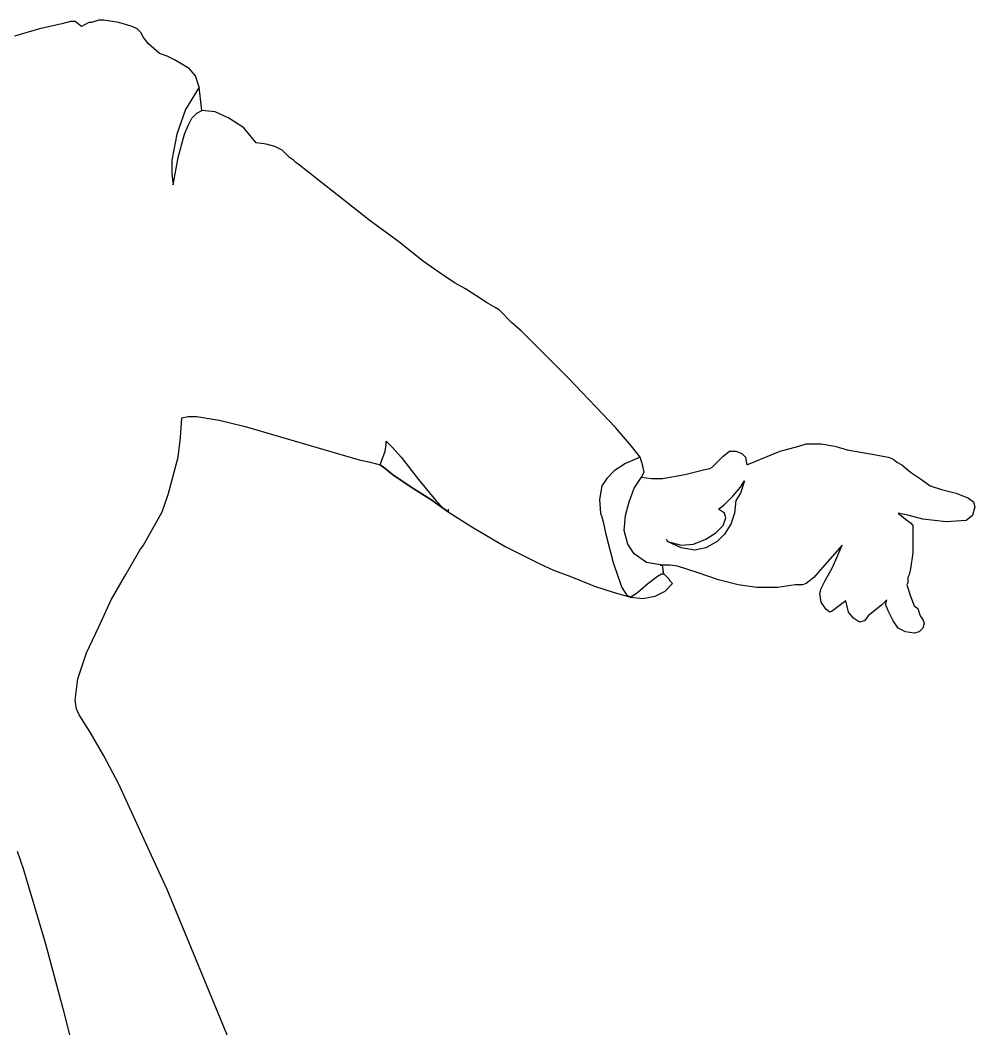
# Model space of a CAD drawing. Extents: x 0 to 10.6, y 0 to 13.5.
# Drawn here: x 6.35 to 10.281, y 7.533 to 11.689 of the extents above; entities that cross this region are included whole.
import ezdxf

# ---------------------------------------------------------------- set-up
doc = ezdxf.new("R2010")
doc.units = 0
doc.layers.add('CK_LEVEL_1', color=7, linetype='CONTINUOUS')

msp = doc.modelspace()

# ---------------------------------------------------------------- linework, layer by layer
at = {"layer": 'CK_LEVEL_1', "color": 2, "linetype": 'CONTINUOUS'}
for p, q in [((6.556374, 11.684123), (6.520659, 11.673918)), ((6.576783, 11.684123), (6.556374, 11.684123)), ((6.602294, 11.663714), (6.576783, 11.684123)), ((6.632908, 11.679021), (6.602294, 11.663713)), ((6.643112, 11.679021), (6.632908, 11.679021)), ((6.673726, 11.689225), (6.643112, 11.679021)), ((6.694135, 11.689225), (6.673726, 11.689225)), ((6.755361, 11.679021), (6.694135, 11.689225)), ((6.811486, 11.663714), (6.755361, 11.679022)), ((6.428818, 11.653509), (6.326774, 11.622896)), ((6.520659, 11.673918), (6.428818, 11.653509)), ((6.831895, 11.653509), (6.811486, 11.663714)), ((6.847202, 11.638203), (6.831895, 11.653509)), ((6.857406, 11.617794), (6.847202, 11.638203)), ((6.877815, 11.592283), (6.857406, 11.617794)), ((6.923735, 11.551465), (6.877815, 11.592283)), ((6.954349, 11.54126), (6.923735, 11.551465)), ((6.984962, 11.525954), (6.954349, 11.541261)), ((7.046189, 11.490238), (6.984962, 11.525954)), ((7.0717, 11.459624), (7.046189, 11.490238)), ((7.087007, 11.413704), (7.0717, 11.459624)), ((7.087007, 11.413704), (7.030882, 11.321864)), ((7.097211, 11.316762), (7.087007, 11.413704)), ((7.097211, 11.316762), (7.087007, 11.413704)), ((7.030882, 11.321864), (6.995167, 11.219819)), ((7.056393, 11.286148), (7.076802, 11.306557)), ((7.076802, 11.306557), (7.097211, 11.316762)), ((7.153336, 11.31166), (7.097211, 11.316762)), ((7.209461, 11.286148), (7.153336, 11.31166)), ((7.041087, 11.255535), (7.056393, 11.286148)), ((7.270687, 11.24533), (7.209461, 11.286148)), ((7.02578, 11.219819), (7.041087, 11.255535)), ((7.32171, 11.184104), (7.270687, 11.24533)), ((6.995167, 11.219819), (6.974758, 11.112672)), ((7.000269, 11.122877), (7.02578, 11.219819)), ((7.362528, 11.179001), (7.32171, 11.184104)), ((7.398243, 11.168797), (7.362528, 11.179001)), ((7.428857, 11.15349), (7.398243, 11.168797)), ((7.45947, 11.122877), (7.428857, 11.15349)), ((6.974758, 11.112672), (6.974758, 11.056548)), ((6.97986, 11.010628), (7.000269, 11.122877)), ((7.474777, 11.112672), (7.45947, 11.122877)), ((7.484981, 11.102468), (7.474777, 11.112672)), ((7.500288, 11.092263), (7.484981, 11.102468)), ((6.974758, 11.056548), (6.97986, 11.010628)), ((7.530902, 11.066752), (7.500288, 11.092263)), ((7.571719, 11.036139), (7.530902, 11.066751)), ((7.673764, 10.954503), (7.571719, 11.036139)), ((7.791116, 10.862663), (7.673764, 10.954503)), ((7.908467, 10.775925), (7.791116, 10.862662)), ((8.010512, 10.694289), (7.908467, 10.775926)), ((8.056432, 10.663675), (8.010511, 10.694289)), ((8.092148, 10.638164), (8.056432, 10.663674)), ((8.138068, 10.607551), (8.092148, 10.638164)), ((8.183988, 10.58204), (8.138067, 10.607551)), ((8.229908, 10.551426), (8.183988, 10.58204)), ((8.270726, 10.525915), (8.229908, 10.551426)), ((8.306442, 10.505506), (8.270726, 10.525914)), ((8.321748, 10.495302), (8.306441, 10.505507)), ((8.372771, 10.444279), (8.321749, 10.495301)), ((8.413589, 10.408564), (8.37277, 10.444279)), ((8.607474, 10.214679), (8.413589, 10.408564)), ((8.801359, 10.010589), (8.607474, 10.214679)), ((7.010473, 9.969771), (7.015576, 10.051408)), ((7.015576, 10.051407), (7.041087, 10.056509)), ((7.041087, 10.056509), (7.076802, 10.056509)), ((7.076802, 10.056509), (7.168643, 10.041203)), ((7.168643, 10.041203), (7.27579, 10.015691)), ((7.27579, 10.015691), (7.745195, 9.877931)), ((8.867688, 9.934056), (8.801359, 10.01059)), ((7.000269, 9.888135), (7.010473, 9.969771)), ((7.852342, 9.913647), (7.857445, 9.939157)), ((7.857445, 9.939158), (7.857445, 9.954466)), ((7.857445, 9.954465), (7.882956, 9.928953)), ((8.888097, 9.908544), (8.867688, 9.934055)), ((9.479956, 9.913647), (9.55649, 9.934055)), ((9.55649, 9.934056), (9.587103, 9.944261)), ((9.587103, 9.94426), (9.64833, 9.94426)), ((9.64833, 9.94426), (9.704453, 9.934055)), ((9.704454, 9.934056), (9.755477, 9.918749)), ((7.831933, 9.857522), (7.852342, 9.913647)), ((7.882956, 9.928953), (7.918672, 9.888135)), ((8.903403, 9.888135), (8.888097, 9.908544)), ((9.199333, 9.847318), (9.245254, 9.893238)), ((9.245253, 9.893238), (9.270763, 9.913647)), ((9.270764, 9.913647), (9.296276, 9.913647)), ((9.296276, 9.913647), (9.321787, 9.903441)), ((9.321787, 9.903442), (9.337093, 9.888135)), ((9.342196, 9.857522), (9.479957, 9.913647)), ((9.755477, 9.918749), (9.872828, 9.89834)), ((9.872828, 9.89834), (9.92385, 9.888135)), ((6.959451, 9.735068), (7.000269, 9.888135)), ((7.745195, 9.877931), (7.791116, 9.867725)), ((7.791116, 9.867726), (7.831933, 9.857522)), ((7.831933, 9.857522), (7.852342, 9.842215)), ((7.852342, 9.842215), (7.831933, 9.857522)), ((7.918672, 9.888135), (7.990103, 9.796295)), ((8.842176, 9.862624), (8.796256, 9.832011)), ((8.903403, 9.888135), (8.842176, 9.862624)), ((8.913608, 9.85242), (8.903402, 9.888135)), ((8.913608, 9.85242), (8.903402, 9.888135)), ((8.91871, 9.826909), (8.913608, 9.85242)), ((8.91871, 9.826909), (8.913608, 9.85242)), ((9.337093, 9.888135), (9.342196, 9.857522)), ((9.923851, 9.888135), (9.939157, 9.883033)), ((9.939157, 9.883033), (9.949362, 9.877931)), ((9.949362, 9.877931), (9.959566, 9.867725)), ((9.959566, 9.867726), (9.979975, 9.857522)), ((9.979975, 9.857522), (10.015691, 9.826909)), ((7.852342, 9.842215), (7.882956, 9.816704)), ((7.882956, 9.816704), (7.852342, 9.842215)), ((7.882956, 9.816704), (7.959489, 9.765682)), ((7.959489, 9.765682), (7.882956, 9.816704)), ((8.796256, 9.832011), (8.765643, 9.801397)), ((8.908506, 9.8065), (8.918711, 9.826909)), ((8.908506, 9.8065), (8.918711, 9.826909)), ((8.995244, 9.801397), (9.087084, 9.816705)), ((9.087084, 9.816704), (9.163617, 9.837112)), ((9.163617, 9.837113), (9.189129, 9.842216)), ((9.189129, 9.842215), (9.199333, 9.847318)), ((10.015691, 9.826909), (10.061611, 9.796295)), ((7.990103, 9.796295), (8.061534, 9.709558)), ((8.745234, 9.770784), (8.735028, 9.71466)), ((8.765643, 9.801397), (8.745234, 9.770784)), ((8.877892, 9.760579), (8.908505, 9.8065)), ((8.877892, 9.760579), (8.908505, 9.8065)), ((8.877892, 9.760579), (8.908505, 9.8065)), ((8.908506, 9.8065), (8.949324, 9.801397)), ((8.949323, 9.801397), (8.995244, 9.801397)), ((9.316684, 9.765682), (9.331991, 9.791193)), ((9.331991, 9.791193), (9.316684, 9.740171)), ((10.061611, 9.796295), (10.097327, 9.770784)), ((10.097327, 9.770784), (10.143248, 9.755477)), ((6.93394, 9.663637), (6.959451, 9.735068)), ((7.959489, 9.765682), (8.041125, 9.71466)), ((8.041125, 9.714659), (7.959489, 9.765681)), ((8.857483, 9.704455), (8.877892, 9.760579)), ((8.857483, 9.704455), (8.877892, 9.760579)), ((8.857483, 9.704455), (8.877892, 9.760579)), ((9.250355, 9.69425), (9.286071, 9.729966)), ((9.286071, 9.729966), (9.316684, 9.765682)), ((9.316684, 9.740171), (9.296276, 9.709558)), ((10.143247, 9.755477), (10.204473, 9.74017)), ((10.204474, 9.740171), (10.255496, 9.719763)), ((8.041125, 9.714659), (8.112557, 9.663637)), ((8.112557, 9.663637), (8.041125, 9.714659)), ((8.061534, 9.709557), (8.092148, 9.678944)), ((8.735029, 9.714659), (8.740132, 9.658535)), ((8.842176, 9.64833), (8.857484, 9.704454)), ((8.842176, 9.64833), (8.857484, 9.704454)), ((8.842176, 9.64833), (8.857484, 9.704454)), ((9.224844, 9.673841), (9.250355, 9.69425)), ((9.296276, 9.709557), (9.291173, 9.658535)), ((10.255496, 9.719762), (10.275905, 9.704454)), ((10.281007, 9.684046), (10.270802, 9.64833)), ((10.275905, 9.704455), (10.281007, 9.684047)), ((6.903326, 9.607512), (6.93394, 9.663637)), ((8.092148, 9.678944), (8.112556, 9.663636)), ((8.112557, 9.673841), (8.112557, 9.663637)), ((8.112557, 9.663637), (8.209499, 9.60241)), ((8.740132, 9.658535), (8.745234, 9.643228)), ((8.745234, 9.643228), (8.750336, 9.622819)), ((8.837074, 9.587103), (8.842176, 9.64833)), ((8.837074, 9.587103), (8.842176, 9.64833)), ((8.837074, 9.587103), (8.842176, 9.64833)), ((9.250355, 9.658535), (9.224844, 9.673841)), ((9.255458, 9.638126), (9.250355, 9.658535)), ((9.291173, 9.658535), (9.275867, 9.612615)), ((10.010589, 9.64833), (9.964668, 9.658535)), ((9.964669, 9.658535), (9.995282, 9.633024)), ((10.066713, 9.633024), (10.01059, 9.648331)), ((10.270803, 9.64833), (10.245293, 9.627921)), ((6.857406, 9.525877), (6.903326, 9.607512)), ((8.209499, 9.60241), (8.34726, 9.520774)), ((8.750336, 9.622819), (8.760541, 9.576899)), ((9.21464, 9.576899), (9.245253, 9.607512)), ((9.245253, 9.607512), (9.255458, 9.638126)), ((9.275867, 9.612615), (9.250356, 9.571796)), ((9.995282, 9.633024), (10.015691, 9.617717)), ((10.015691, 9.617717), (10.025895, 9.607512)), ((10.025895, 9.607512), (10.025895, 9.495263)), ((10.163656, 9.622819), (10.066713, 9.633024)), ((10.245292, 9.627921), (10.163655, 9.622819)), ((8.760541, 9.576899), (8.791154, 9.454445)), ((8.852381, 9.530979), (8.837073, 9.587103)), ((8.852381, 9.530979), (8.837073, 9.587103)), ((8.852381, 9.530979), (8.837073, 9.587103)), ((9.173822, 9.551388), (9.214641, 9.576899)), ((9.250355, 9.571797), (9.219742, 9.541183)), ((6.8421, 9.505468), (6.857406, 9.525877)), ((8.347259, 9.520774), (8.490122, 9.449343)), ((8.877892, 9.490161), (8.852381, 9.530979)), ((8.877892, 9.490161), (8.852381, 9.530979)), ((8.877892, 9.490161), (8.852381, 9.530979)), ((9.01055, 9.551388), (9.015652, 9.541183)), ((9.015652, 9.541183), (9.071776, 9.525877)), ((9.071777, 9.515672), (9.015653, 9.541183)), ((9.071777, 9.525877), (9.122799, 9.530979)), ((9.122799, 9.530979), (9.173821, 9.551388)), ((9.219742, 9.541183), (9.173821, 9.515673)), ((9.735068, 9.525877), (9.653432, 9.434036)), ((9.69425, 9.434036), (9.735068, 9.525877)), ((6.780873, 9.398321), (6.8421, 9.505468)), ((8.928914, 9.454445), (8.877892, 9.490161)), ((8.928914, 9.454445), (8.877892, 9.490161)), ((8.928914, 9.454445), (8.877892, 9.490161)), ((9.127902, 9.505468), (9.071777, 9.515673)), ((9.173822, 9.515672), (9.127902, 9.505467)), ((10.025895, 9.495263), (10.015691, 9.428934)), ((8.490122, 9.449343), (8.546247, 9.423832)), ((8.791154, 9.454445), (8.811563, 9.398321)), ((8.995244, 9.444241), (8.928914, 9.454445)), ((8.995244, 9.444241), (8.928914, 9.454445)), ((8.995244, 9.444241), (8.928914, 9.454445)), ((9.025857, 9.444241), (8.985039, 9.444241)), ((8.985039, 9.444241), (8.995244, 9.444241)), ((9.000346, 9.408525), (8.995244, 9.444242)), ((9.000346, 9.408525), (8.995244, 9.444242)), ((9.05647, 9.439139), (9.025857, 9.444242)), ((9.138106, 9.413627), (9.05647, 9.439138)), ((9.653432, 9.434036), (9.617716, 9.393218)), ((9.663637, 9.377912), (9.69425, 9.434035)), ((6.724748, 9.301378), (6.780873, 9.398321)), ((8.546247, 9.423832), (8.612576, 9.398321)), ((8.612576, 9.398321), (8.71462, 9.357503)), ((8.811563, 9.398321), (8.82687, 9.352401)), ((8.934017, 9.367707), (8.974835, 9.398321)), ((8.974835, 9.398321), (8.990142, 9.408525)), ((8.990141, 9.408525), (9.000346, 9.408525)), ((8.995244, 9.41873), (9.000346, 9.408525)), ((9.020755, 9.388116), (9.000346, 9.408525)), ((9.224844, 9.383014), (9.138106, 9.413627)), ((9.617716, 9.393218), (9.587103, 9.367707)), ((10.010589, 9.403423), (10.005486, 9.393218)), ((10.005486, 9.393218), (10.005486, 9.372809)), ((10.015691, 9.428934), (10.010589, 9.403423)), ((8.71462, 9.357503), (8.791154, 9.331992)), ((8.82687, 9.352401), (8.847279, 9.321787)), ((8.893199, 9.331992), (8.934017, 9.367707)), ((9.005448, 9.337094), (9.036061, 9.367707)), ((9.025857, 9.377912), (9.020755, 9.388116)), ((9.036061, 9.367707), (9.025857, 9.377913)), ((9.30648, 9.362605), (9.224844, 9.383014)), ((9.383014, 9.352401), (9.306479, 9.362605)), ((9.469752, 9.352401), (9.383015, 9.352401)), ((9.541183, 9.362605), (9.469752, 9.352401)), ((9.571796, 9.362605), (9.541183, 9.362605)), ((9.587103, 9.367707), (9.571795, 9.362605)), ((9.64833, 9.347298), (9.663637, 9.377912)), ((10.005486, 9.372809), (10.000383, 9.362605)), ((10.000384, 9.362605), (10.015692, 9.316685)), ((8.791154, 9.331992), (8.862585, 9.311584)), ((8.847279, 9.321787), (8.862585, 9.311583)), ((8.862585, 9.311583), (8.893199, 9.331991)), ((8.862585, 9.311583), (8.913608, 9.306479)), ((8.913608, 9.30648), (8.964629, 9.316686)), ((8.96463, 9.316685), (9.005448, 9.337093)), ((9.643228, 9.326889), (9.64833, 9.347298)), ((9.64833, 9.291174), (9.643228, 9.326889)), ((10.015691, 9.316685), (10.030998, 9.275867)), ((6.673726, 9.189129), (6.724748, 9.301378)), ((9.668739, 9.26056), (9.648331, 9.291174)), ((9.750375, 9.296276), (9.69425, 9.255458)), ((9.760579, 9.250356), (9.750375, 9.296276)), ((9.898339, 9.280969), (9.842216, 9.235048)), ((9.918748, 9.301378), (9.898339, 9.28097)), ((9.913646, 9.280969), (9.918748, 9.301377)), ((9.918748, 9.270765), (9.913646, 9.28097)), ((9.923851, 9.255458), (9.918748, 9.270765)), ((10.030998, 9.275867), (10.046305, 9.265663)), ((9.684046, 9.250356), (9.668738, 9.26056)), ((9.69425, 9.255458), (9.684046, 9.250356)), ((9.780988, 9.224845), (9.760579, 9.250356)), ((9.842215, 9.235049), (9.826907, 9.214641)), ((9.94426, 9.21464), (9.923851, 9.255458)), ((10.046304, 9.265663), (10.056509, 9.235049)), ((10.056509, 9.235049), (10.066713, 9.219742)), ((6.622703, 9.081982), (6.673726, 9.189129)), ((9.806499, 9.209538), (9.780988, 9.224846)), ((9.826908, 9.21464), (9.806499, 9.209538)), ((9.964669, 9.184027), (9.944261, 9.21464)), ((10.066713, 9.219742), (10.071816, 9.204435)), ((10.071816, 9.204436), (10.066713, 9.184028)), ((9.995282, 9.16872), (9.964669, 9.184028)), ((10.030998, 9.163618), (9.995282, 9.16872)), ((10.051407, 9.16872), (10.030998, 9.163618)), ((10.066713, 9.184027), (10.051407, 9.168719)), ((6.586988, 8.974835), (6.622703, 9.081983)), ((6.576783, 8.888097), (6.586988, 8.974834)), ((6.581885, 8.852381), (6.576783, 8.888097)), ((6.59209, 8.82687), (6.581885, 8.852381)), ((6.63801, 8.755439), (6.59209, 8.82687)), ((6.694135, 8.658496), (6.63801, 8.755439)), ((6.755361, 8.541145), (6.694135, 8.658496)), ((6.882917, 8.265624), (6.755361, 8.541145)), ((6.336978, 8.265624), (6.362489, 8.194193)), ((6.954349, 8.107455), (6.882917, 8.265624)), ((6.362489, 8.194193), (6.454329, 7.882956)), ((7.219665, 7.464573), (6.954349, 8.107455)), ((6.454329, 7.882956), (6.525761, 7.61764)), ((6.525761, 7.61764), (6.597192, 7.337017))]:
    msp.add_line(p, q, dxfattribs=at)

doc.saveas('drawing.dxf')
